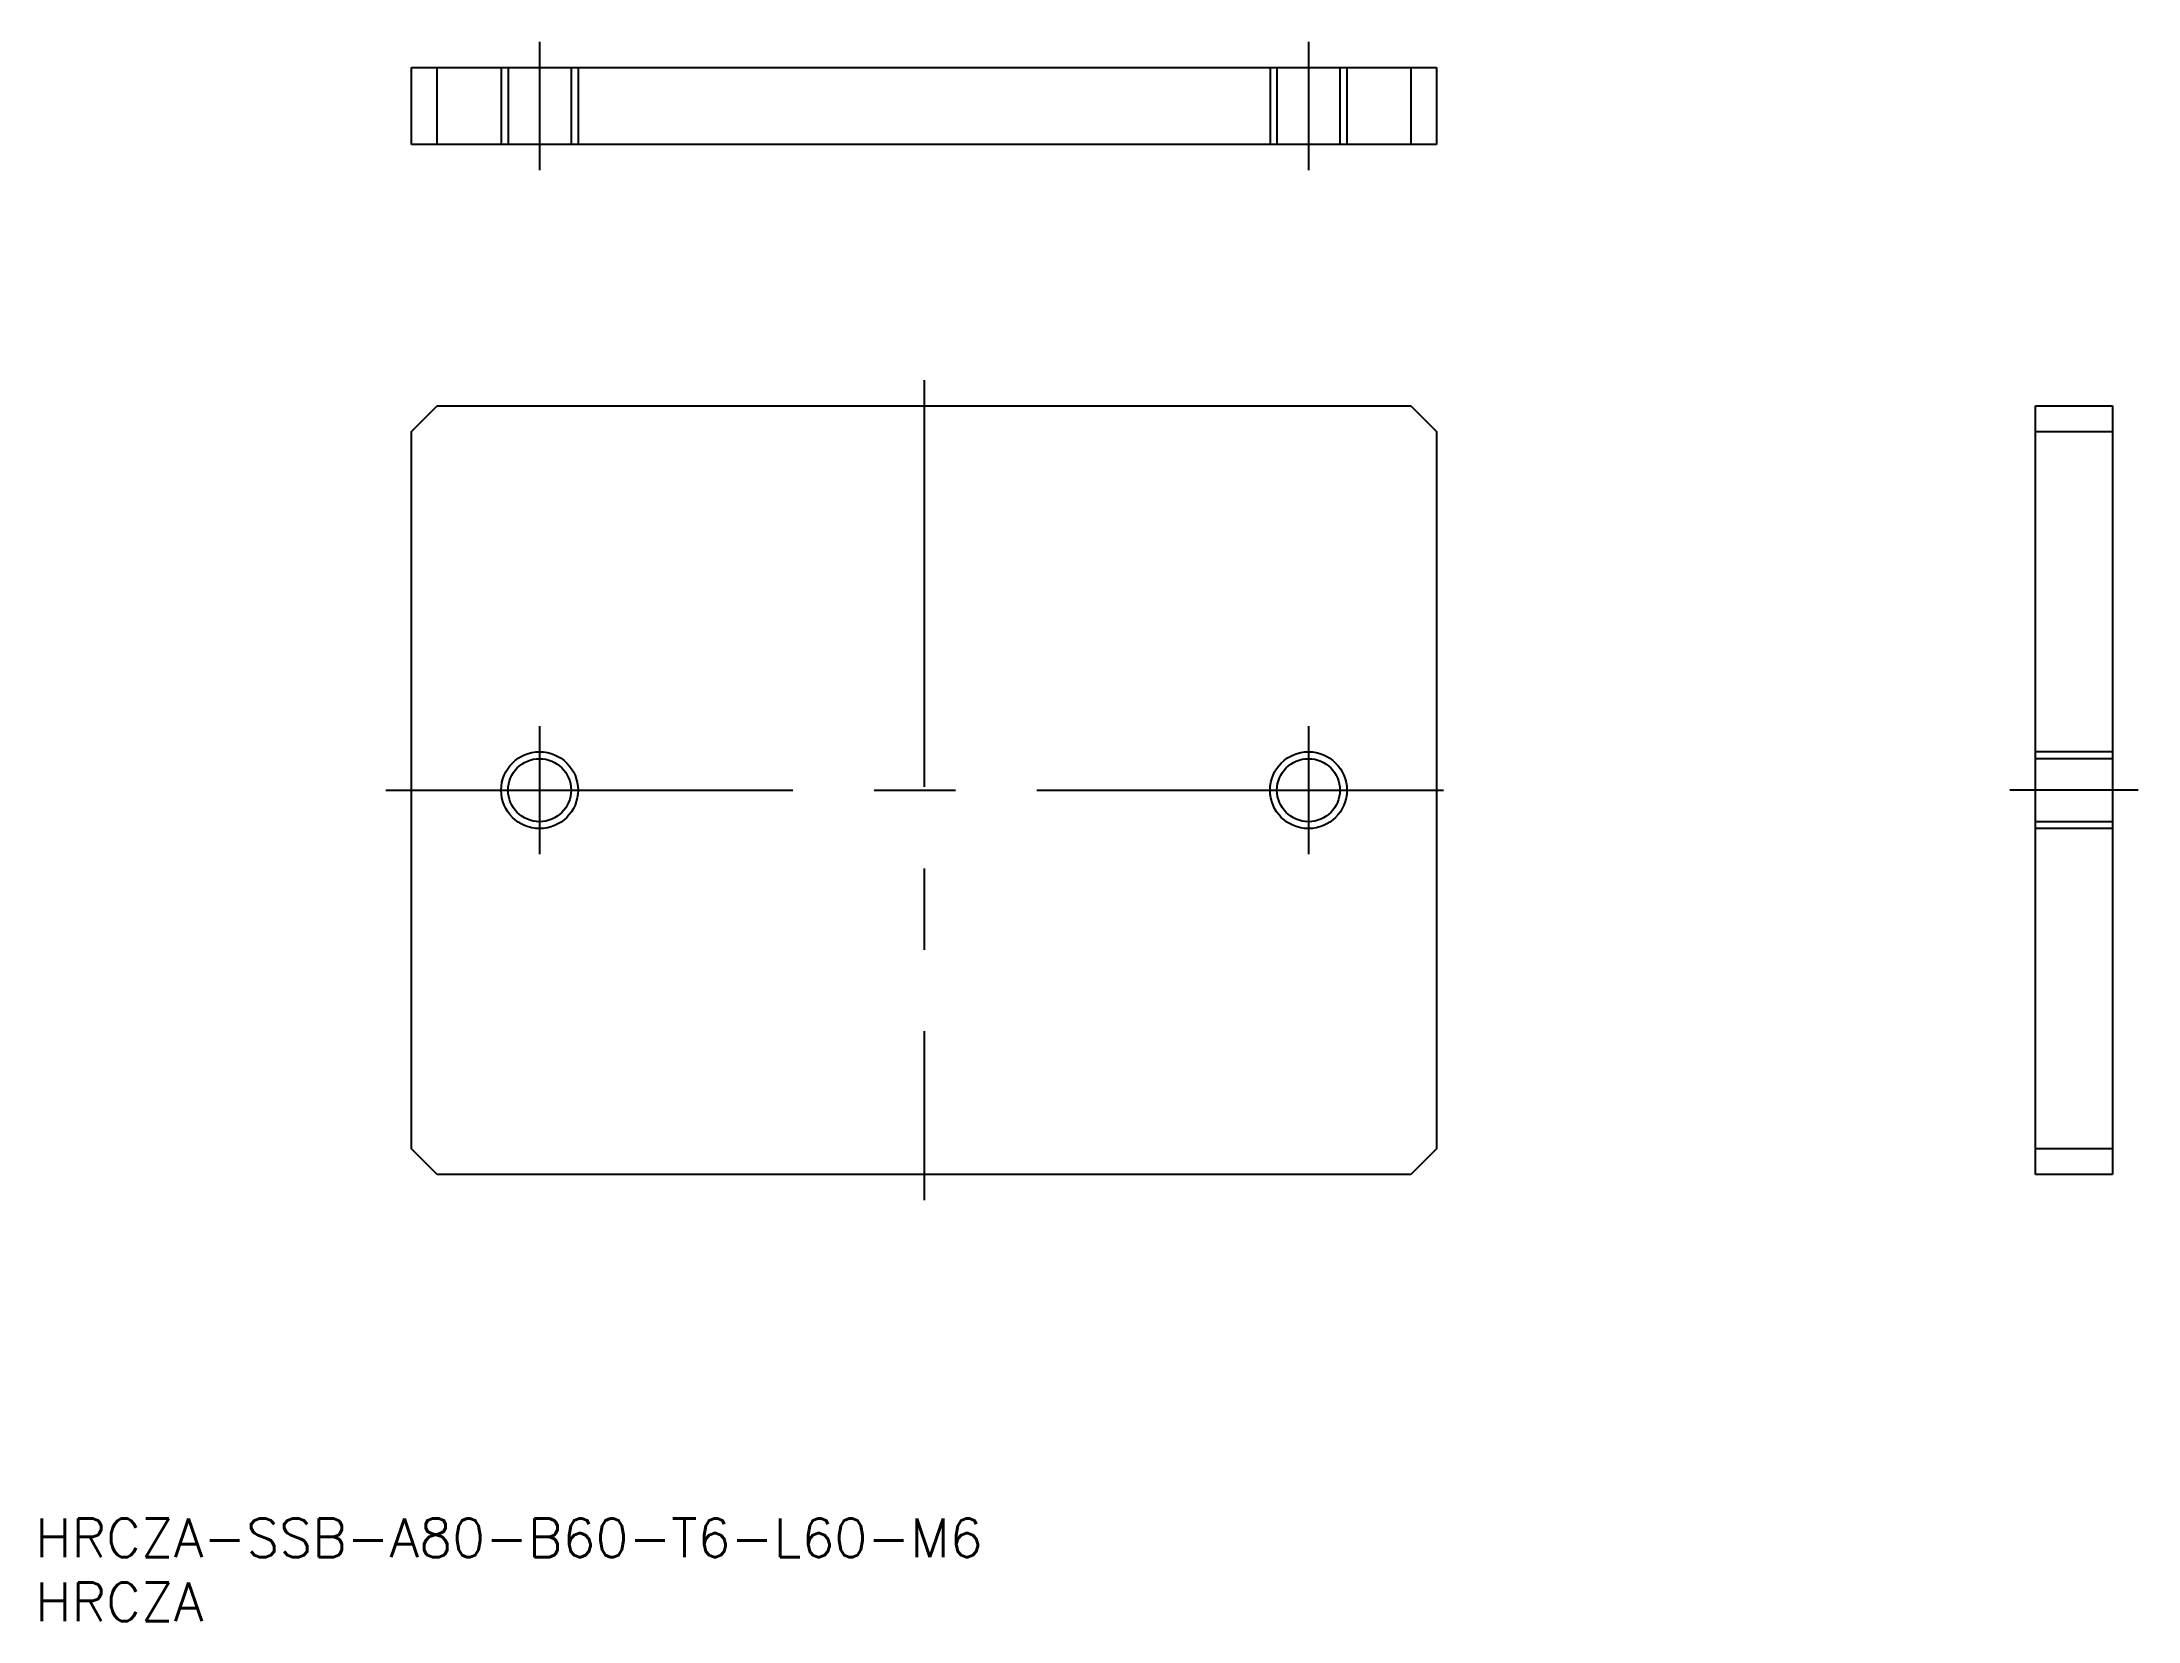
# Model space of a CAD drawing. Extents: x 1 to 164, y 0 to 123.
import ezdxf

# ---------------------------------------------------------------- set-up
doc = ezdxf.new("R2010")
doc.units = 0
doc.linetypes.add('CENTER', pattern=[50.8, 31.75, -6.35, 6.35, -6.35])
doc.linetypes.add('DASHED', pattern=[19.05, 12.7, -6.35])
doc.layers.get('0').update_dxf_attribs({"linetype": 'CONTINUOUS'})
doc.layers.add('CENTER', color=1, linetype='CENTER')
doc.styles.get("Standard").update_dxf_attribs({"font": 'txt.shx', "height": 3, "bigfont": 'bigfont.shx'})

# ---------------------------------------------------------------- blocks, each defined once
blk = doc.blocks.new('*U1')
at = {"color": 7, "linetype": 'CONTINUOUS'}
blk.add_text('HRCZA-SSB-A80-B60-T6-L60-M6', height=3, dxfattribs=at).set_placement((0, 5))
blk = doc.blocks.new('*U2')
at = {"color": 7, "linetype": 'CONTINUOUS'}
blk.add_text('HRCZA', height=3, dxfattribs=at).set_placement((0, 0))

msp = doc.modelspace()

# ---------------------------------------------------------------- linework, layer by layer
at = {"color": 7, "linetype": 'CONTINUOUS'}
for p, q in [((29.352956, 121.244844), (109.352956, 121.244844)), ((29.352956, 115.244844), (29.352956, 121.244844)), ((31.352956, 115.244844), (31.352956, 121.244844)), ((107.352956, 121.244844), (107.352956, 115.244844)), ((109.352956, 121.244844), (109.352956, 115.244844)), ((109.352956, 115.244844), (29.352956, 115.244844)), ((29.352956, 92.846475), (31.352956, 94.846475)), ((31.352956, 94.846475), (107.352956, 94.846475)), ((107.352956, 94.846475), (109.352956, 92.846475)), ((156.095241, 94.846475), (162.095241, 94.846475)), ((156.095241, 34.846475), (156.095241, 94.846475)), ((162.095241, 94.846475), (162.095241, 34.846475)), ((29.352956, 36.846475), (29.352956, 92.846475)), ((109.352956, 92.846475), (109.352956, 36.846475)), ((156.095241, 92.846475), (162.095241, 92.846475)), ((31.352956, 34.846475), (29.352956, 36.846475)), ((109.352956, 36.846475), (107.352956, 34.846475)), ((162.095241, 36.846475), (156.095241, 36.846475)), ((107.352956, 34.846475), (31.352956, 34.846475)), ((162.095241, 34.846475), (156.095241, 34.846475))]:
    msp.add_line(p, q, dxfattribs=at)
at = {"color": 3, "linetype": 'DASHED'}
for p, q in [((36.352956, 121.244844), (36.352956, 115.244844)), ((36.894456, 121.244844), (36.894456, 115.244844)), ((41.811456, 121.244844), (41.811456, 115.244844)), ((42.352956, 121.244844), (42.352956, 115.244844)), ((96.352956, 121.244844), (96.352956, 115.244844)), ((96.894456, 121.244844), (96.894456, 115.244844)), ((101.811456, 121.244844), (101.811456, 115.244844)), ((102.352956, 121.244844), (102.352956, 115.244844)), ((162.095241, 67.846475), (156.095241, 67.846475)), ((162.095241, 67.304975), (156.095241, 67.304975)), ((162.095241, 62.387975), (156.095241, 62.387975)), ((162.095241, 61.846475), (156.095241, 61.846475))]:
    msp.add_line(p, q, dxfattribs=at)
at = {"color": 3, "linetype": 'CONTINUOUS'}
for centre in [(39.352956, 64.846475), (99.352956, 64.846475)]:
    msp.add_circle(centre, 3, dxfattribs=at)
at = {"color": 7, "linetype": 'CONTINUOUS'}
for centre in [(39.352956, 64.846475), (99.352956, 64.846475)]:
    msp.add_circle(centre, 2.4585, dxfattribs=at)
at = {"layer": 'CENTER', "color": 1, "linetype": 'CENTER'}
for p, q in [((39.352956, 123.244844), (39.352956, 113.244844)), ((99.352956, 123.244844), (99.352956, 113.244844)), ((69.352956, 96.846475), (69.352956, 32.846475)), ((39.352956, 69.846475), (39.352956, 59.846475)), ((99.352956, 69.846475), (99.352956, 59.846475)), ((27.352956, 64.846475), (111.352956, 64.846475)), ((164.095241, 64.846475), (154.095241, 64.846475))]:
    msp.add_line(p, q, dxfattribs=at)

# ---------------------------------------------------------------- block references
at = {"color": 7, "linetype": 'CONTINUOUS'}
for name in ['*U1', '*U2']:
    msp.add_blockref(name, (0, 0), dxfattribs=at)

doc.saveas('drawing.dxf')
